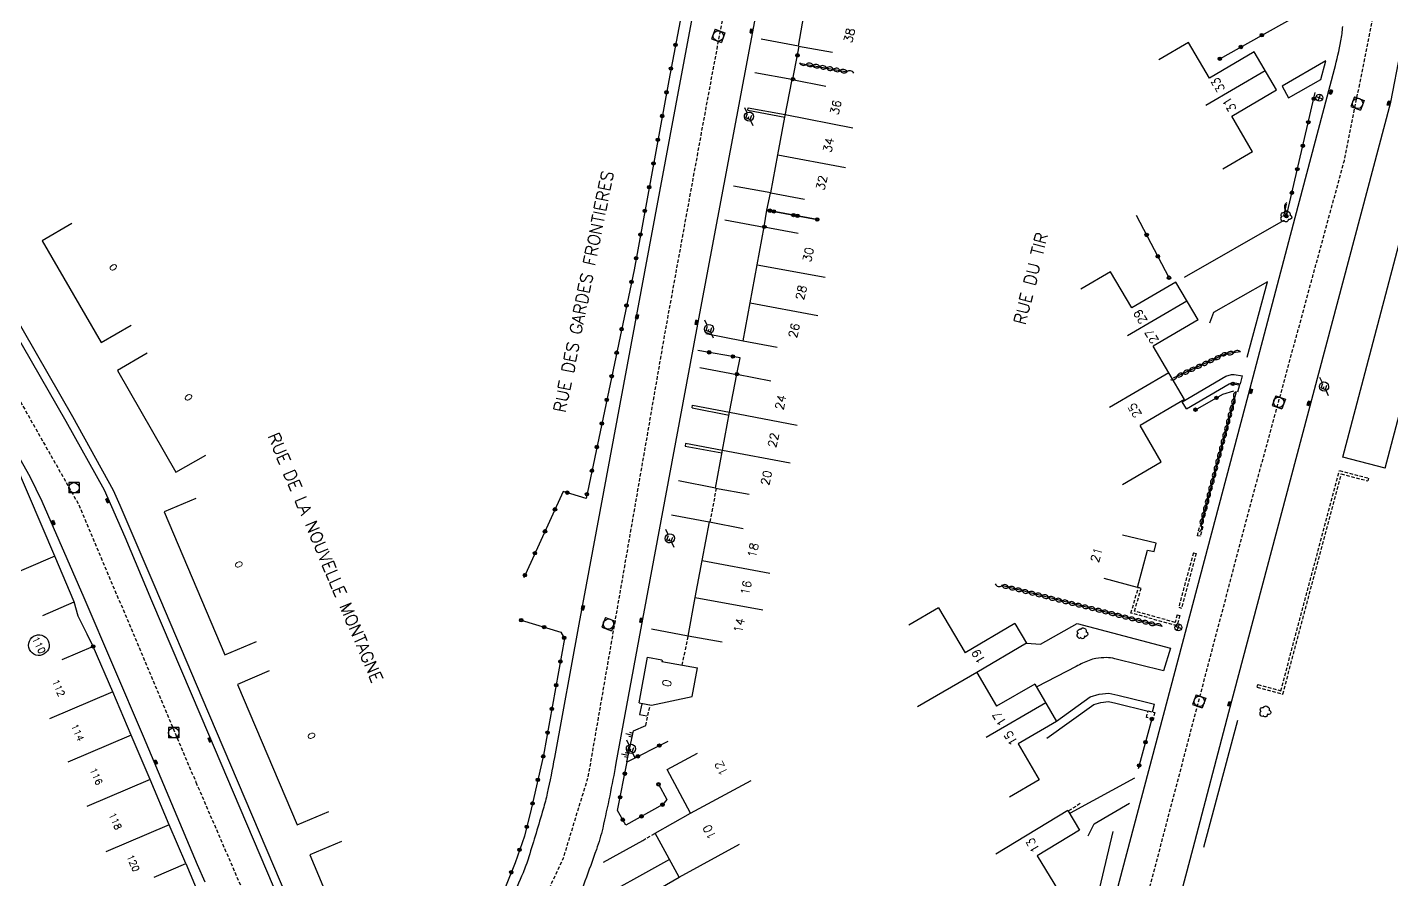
# Model space of a CAD drawing. Header units: millimetres. Extents: x 257000 to 258000, y 143000 to 144000.
# Drawn here: x 257171.3 to 257369.5, y 143753.1 to 143876.9 of the extents above; entities that cross this region are included whole.
import ezdxf
from ezdxf.enums import TextEntityAlignment as Align

# ---------------------------------------------------------------- set-up
doc = ezdxf.new("R2010")
doc.units = ezdxf.units.MM
doc.linetypes.add('DASHED', pattern=[0.75, 0.5, -0.25])
doc.layers.get('0').update_dxf_attribs({"linetype": 'CONTINUOUS'})
for name, color, linetype in [('W0001', 6, 'DASHED'), ('W0008', 7, 'CONTINUOUS'), ('W0017', 7, 'CONTINUOUS'), ('W0100', 7, 'CONTINUOUS'), ('W0105', 7, 'CONTINUOUS'), ('W0112', 1, 'DASHED'), ('W0211', 2, 'CONTINUOUS'), ('W0300', 7, 'CONTINUOUS'), ('W0302', 3, 'CONTINUOUS'), ('W0310', 3, 'CONTINUOUS'), ('W0322', 7, 'CONTINUOUS'), ('W0400', 7, 'CONTINUOUS'), ('W0420', 7, 'CONTINUOUS'), ('W0469', 7, 'CONTINUOUS'), ('W0471', 7, 'CONTINUOUS'), ('W0989', 7, 'CONTINUOUS'), ('W0991', 7, 'CONTINUOUS'), ('W1102', 7, 'CONTINUOUS')]:
    doc.layers.add(name, color=color, linetype=linetype)
doc.styles.get("Standard").update_dxf_attribs({"font": 'romans.shx', "width": 0.85})

# ---------------------------------------------------------------- blocks, each defined once
blk = doc.blocks.new('T400')
for p, q in [((-0.15, 0.3), (0.15, 0.3)), ((-0.15, -0.25), (-0.15, 0.3)), ((-0.15, 0.15), (0.15, 0.15)), ((-0.15, 0), (0.15, 0)), ((0.15, 0.3), (0.15, -0.25)), ((-0.15, -0.15), (0.15, -0.15)), ((-0.15, -0.25), (-0.15, -0.3)), ((-0.15, -0.3), (0.15, -0.3)), ((0.15, -0.3), (0.15, -0.25))]:
    blk.add_line(p, q)
blk = doc.blocks.new('T300')
for p, q in [((-0.8, 0.51), (-0.86, 0.34)), ((-0.86, 0.34), (-0.86, 0.17)), ((-0.86, 0.17), (-0.74, 0.06)), ((-0.69, 0.63), (-0.8, 0.51)), ((-0.8, -0.06), (-0.74, 0.06)), ((-0.74, 0.06), (-0.69, 0.11)), ((-0.57, 0.69), (-0.69, 0.63)), ((-0.46, 0.69), (-0.57, 0.69)), ((-0.29, 0.63), (-0.46, 0.69)), ((-0.29, 0.63), (-0.17, 0.74)), ((-0.23, 0.57), (-0.29, 0.63)), ((-0.17, 0.74), (-0.06, 0.8)), ((-0.06, 0.8), (0.06, 0.8)), ((0.06, 0.8), (0.23, 0.74)), ((0.23, 0.74), (0.34, 0.63)), ((0.34, 0.63), (0.4, 0.51)), ((0.46, 0.46), (0.34, 0.46)), ((0.4, 0.51), (0.4, 0.46)), ((0.57, 0.4), (0.46, 0.46)), ((0.57, 0.4), (0.69, 0.29)), ((0.69, 0.29), (0.74, 0.17)), ((0.74, 0.06), (0.69, -0.17)), ((0.74, 0.17), (0.74, 0.06)), ((-0.8, -0.17), (-0.8, -0.06)), ((-0.8, -0.23), (-0.8, -0.17)), ((-0.74, -0.34), (-0.8, -0.23)), ((-0.69, -0.4), (-0.74, -0.34)), ((-0.51, -0.46), (-0.69, -0.4)), ((-0.4, -0.46), (-0.51, -0.46)), ((-0.4, -0.46), (-0.34, -0.46)), ((-0.34, -0.46), (-0.34, -0.4)), ((-0.34, -0.51), (-0.34, -0.46)), ((-0.29, -0.63), (-0.34, -0.51)), ((-0.17, -0.74), (-0.29, -0.63)), ((-0.06, -0.8), (-0.17, -0.74)), ((0.06, -0.8), (-0.06, -0.8)), ((0.17, -0.74), (0.06, -0.8)), ((0.23, -0.69), (0.17, -0.74)), ((0.29, -0.46), (0.23, -0.46)), ((0.29, -0.63), (0.23, -0.69)), ((0.46, -0.4), (0.29, -0.46)), ((0.34, -0.51), (0.29, -0.63)), ((0.34, -0.51), (0.34, -0.46)), ((0.57, -0.34), (0.46, -0.4)), ((0.63, -0.29), (0.57, -0.34)), ((0.69, -0.17), (0.63, -0.29))]:
    blk.add_line(p, q)
blk = doc.blocks.new('T420')
for p, q in [((0.75, 0.75), (-0.75, 0.75)), ((-0.75, 0.75), (-0.75, -0.75)), ((0.75, 0.75), (0.75, -0.75)), ((0.75, -0.75), (-0.75, -0.75))]:
    blk.add_line(p, q)
blk.add_ellipse((0, 0), major_axis=(-0.53, 0.53), ratio=1, start_param=3.926991, end_param=10.210176)
blk = doc.blocks.new('T471')
for p, q in [((-0.333334, 0.333334), (-0.333334, -0.333334)), ((-0.333334, 0.333334), (0.333334, 0.333334)), ((-0.333334, 0), (0, 0)), ((0.500001, 0.500001), (1.000002, 1.000002)), ((-0.500001, -0.500001), (-1.000002, -1.000002)), ((-0.333334, -0.333334), (0.333334, -0.333334))]:
    blk.add_line(p, q)
blk.add_ellipse((0, 0), major_axis=(0.471405, 0.471405), ratio=1, start_param=5.4977871438, end_param=11.780972451)
blk = doc.blocks.new('t310o')
at = {"color": 0, "linetype": 'Continuous'}
for centre, start, end in [((-0.5, 0.38), 216.8699, 323.1304), ((0.5, -0.37), 36.8699, 143.1303)]:
    blk.add_arc(centre, 0.625, start, end, dxfattribs=at)
blk = doc.blocks.new('t322o')
at = {"color": 0, "linetype": 'Continuous'}
for radius in [0.25, 0.15]:
    blk.add_circle((0, 0), radius, dxfattribs=at)
blk = doc.blocks.new('t211o')
at = {"color": 0, "linetype": 'Continuous'}
for p, q in [((-0.29, 0.5), (-0.29, 0)), ((0, 1), (0, 0)), ((0.29, 0.5), (0.29, 0))]:
    blk.add_line(p, q, dxfattribs=at)
blk = doc.blocks.new('T469')
at = {"color": 0, "linetype": 'Continuous', "flags": 128}
for points in [[(-0.35, 0.35), (0.35, -0.35)], [(-0.35, -0.35), (0.35, 0.35)]]:
    blk.add_lwpolyline(points, dxfattribs=at)
at = {"color": 0, "linetype": 'Continuous'}
blk.add_circle((0, 0), 0.5, dxfattribs=at)

msp = doc.modelspace()

# ---------------------------------------------------------------- linework, layer by layer
at = {"layer": 'W0001'}
msp.add_lwpolyline([(257048.72, 144000), (257079.32, 143968.06), (257098.51, 143947.58), (257109.25, 143929.08), (257124.56, 143902.33), (257146.14, 143864.44), (257162.15, 143836.9), (257178.76, 143807.56), (257195.77, 143767.29), (257211.48, 143730.99), (257222.12, 143705.24), (257225.2, 143698.47), (257231.86, 143688.03), (257242.01, 143676.1), (257261.9, 143656.21), (257280.69, 143641.69), (257306.45, 143620.01), (257338.96, 143603.11), (257381.92, 143581.43), (257428.16, 143557.76), (257467.54, 143536.58), (257519.33, 143507.08)], dxfattribs=at)
at = {"layer": 'W0001', "flags": 128}
msp.add_lwpolyline([(257316.22, 143632.07), (257319.61, 143651.54), (257326.48, 143708.13), (257331.52, 143741.35), (257348.28, 143805.08), (257362.59, 143857.56), (257367.65, 143882.81), (257363.54, 143907.76), (257349.97, 143930.07), (257340.71, 143939.05), (257309.46, 143959.37), (257289.12, 143932.28), (257280.08, 143914.22), (257274.26, 143888.89), (257269.98, 143866.02), (257263.92, 143832.78), (257252.72, 143768.08), (257249.12, 143756.25), (257244.68, 143746.74), (257236.06, 143731.27)], dxfattribs=at)
at = {"layer": 'W0008'}
msp.add_line((257194.3, 143755.48), (257196.43, 143750.39), dxfattribs=at)
for points in [[(257127.28, 143908.04), (257138.48, 143888.89), (257149.31, 143869.94), (257160.36, 143850.64), (257165.16, 143842.42), (257177.86, 143820.39), (257183.77, 143809.72), (257184.71, 143807.54), (257189.78, 143795.67), (257196.63, 143779.58)], [(257127.58, 143905.44), (257137.1, 143888.96), (257147.52, 143870.74), (257159.34, 143850.13), (257164.32, 143841.46), (257176.87, 143819.71), (257182.43, 143809.73), (257185.45, 143802.9), (257189.33, 143793.69), (257196.48, 143776.89)], [(257197.11, 143752.76), (257195.98, 143755.32), (257188.17, 143773.92), (257179.53, 143794.06), (257173.43, 143808.03), (257171.68, 143811.62), (257170.18, 143814.31), (257162.1, 143828.18), (257156.02, 143838.7), (257154.25, 143841.24), (257152.76, 143842.41), (257150.96, 143842.67), (257148.83, 143842.35), (257146.29, 143841.39), (257144.24, 143840.16), (257141.65, 143837.44)], [(257180.86, 143787.02), (257179.99, 143788.79), (257178.68, 143791.42), (257178.1, 143793.47)], [(257196.63, 143779.58), (257213.28, 143740.48), (257216.54, 143732.82), (257218.58, 143727.88), (257226.29, 143726.85), (257231.22, 143734.07)], [(257196.48, 143776.89), (257212.65, 143738.87), (257215.41, 143732.45), (257217.77, 143726.87), (257217.86, 143726.59), (257218.22, 143726.41), (257226.35, 143725.38), (257226.93, 143725.46), (257227.32, 143725.71), (257231.98, 143733.63)]]:
    msp.add_lwpolyline(points, dxfattribs=at)
at = {"layer": 'W0008', "flags": 128}
for points in [[(257272.84, 143905.07), (257266.11, 143869.14), (257260.92, 143841.38), (257251.41, 143790.26), (257247.85, 143770.88, -0.008405), (257246.81, 143765.72, -0.018177), (257246.2, 143763.36, -0.002273), (257244.13, 143756.46, -0.012406), (257243.71, 143755.21, -0.015902), (257243.29, 143754.15, -0.00208), (257239.77, 143746.15), (257238.56, 143743.58), (257238.56, 143743.58), (257238.56, 143743.58)], [(257320.56, 143629.19), (257324.82, 143656.89), (257329.9, 143697.74), (257332.49, 143718.45), (257332.49, 143718.45), (257333.89, 143729.68, -0.004098), (257334.26, 143732.52, -0.009335), (257334.46, 143733.76, -0.007301), (257334.85, 143735.77, -0.01275), (257335.12, 143736.91), (257340.61, 143757.72), (257345.82, 143777.45), (257355.57, 143814.3), (257369.32, 143866.05), (257370.77, 143873.31)]]:
    msp.add_lwpolyline(points, format="xyb", dxfattribs=at)
at = {"layer": 'W0008'}
for points in [[(257281.02, 143899.73), (257268.61, 143833.78), (257268.61, 143833.78), (257260.13, 143788.12), (257256.79, 143770.04, -0.010331), (257254.86, 143760.64, -0.030369), (257253.94, 143757.51, -0.002835), (257250.6, 143748.38, -0.014624), (257249.9, 143746.64, -0.01135), (257247.19, 143740.86, -0.013376), (257244.66, 143736.07, -0.013002), (257244.16, 143735.23), (257239.67, 143729.17)], [(257315.35, 143653.88), (257320.81, 143698.32), (257313.39, 143707.11), (257301.03, 143711.08), (257278.92, 143718.15), (257277.06, 143721.3), (257280.84, 143733.64), (257292.35, 143730.02), (257290.76, 143724.71), (257292.11, 143721.34), (257315.33, 143713.78), (257323.02, 143716.17), (257323.02, 143716.17), (257325.09, 143731.49), (257326.34, 143738.74), (257328.88, 143748.91), (257348.65, 143823.57), (257355.46, 143849.28), (257361.16, 143870.83, 0.017314), (257362.1, 143874.95, 0.034898), (257362.35, 143877.03, 0.005659)]]:
    msp.add_lwpolyline(points, format="xyb", dxfattribs=at)
at = {"layer": 'W0017'}
for p, q in [((257275.95, 143864.88), (257281.3, 143863.86)), ((257267.86, 143821.63), (257273.22, 143820.61)), ((257266.85, 143816.09), (257272.18, 143815.1))]:
    msp.add_line(p, q, dxfattribs=at)
at = {"layer": 'W0017', "flags": 128}
for points in [[(257277.88, 143875.23), (257283.32, 143874.23)], [(257282.33, 143869.32), (257276.97, 143870.3)], [(257279.26, 143852.85), (257273.86, 143853.86)], [(257272.62, 143848.94), (257278.33, 143847.91)], [(257339.38, 143840.61), (257353.76, 143848.86)], [(257348.47, 143829.03), (257351.41, 143839.94), (257343.56, 143835.49), (257342.98, 143833.96)], [(257269.86, 143832.44), (257275.27, 143831.4)], [(257268.98, 143827.5), (257274.32, 143826.5)], [(257267.86, 143821.63), (257267.92, 143822.02), (257273.3, 143821.02)], [(257272.26, 143815.46), (257266.9, 143816.49), (257266.85, 143816.09)], [(257271.23, 143810.01), (257265.88, 143811.04)], [(257270.32, 143805.05), (257264.86, 143806.05)], [(257267.27, 143788.5), (257261.94, 143789.54)], [(257332.11, 143767.89), (257322.75, 143762.81)], [(257325.36, 143759.51), (257326.25, 143761.25), (257331.38, 143764.27)], [(257254.98, 143755.69), (257260.68, 143758.85)], [(257264.56, 143756.08), (257252.72, 143749.49)]]:
    msp.add_lwpolyline(points, dxfattribs=at)
at = {"layer": 'W0017'}
msp.add_lwpolyline([(257275.95, 143864.88), (257276, 143865.23), (257281.37, 143864.23)], dxfattribs=at)
at = {"layer": 'W0017', "flags": 128}
msp.add_lwpolyline([(257316.42, 143787.49), (257318.47, 143787.36), (257323.77, 143790.36), (257337.32, 143786.77), (257336.31, 143783.46), (257329.24, 143785.23, 0.059435), (257328.04, 143785.38, 0.045957), (257326.48, 143785.25, 0.05088), (257325.51, 143784.98, 0.025158), (257323.65, 143784.12), (257317.9, 143781.14)], format="xyb", dxfattribs=at)
at = {"layer": 'W0100'}
msp.add_line((257339.38, 143822.85), (257339.38, 143822.85), dxfattribs=at)
at = {"layer": 'W0100', "flags": 128}
for points in [[(257283.31, 143874.16), (257284.29, 143879.74), (257285.31, 143885.22), (257286.4, 143890.75)], [(257283.31, 143874.16), (257288.23, 143873.29)], [(257339.95, 143874.69), (257335.64, 143872.16)], [(257342.98, 143869.51), (257339.95, 143874.69)], [(257349.51, 143873.33), (257342.98, 143869.51)], [(257352.72, 143867.85), (257349.51, 143873.33)], [(257351.11, 143870.59), (257342.48, 143865.53)], [(257279.26, 143852.85), (257280.28, 143858.37), (257281.3, 143863.86), (257282.37, 143869.34)], [(257282.37, 143869.34), (257287.28, 143868.38)], [(257346.23, 143864.01), (257352.72, 143867.85)], [(257362.39, 143814.51), (257376.52, 143868.05)], [(257368.52, 143812.87), (257382.64, 143866.41)], [(257281.37, 143864.23), (257291.18, 143862.31)], [(257349.26, 143858.83), (257346.23, 143864.01)], [(257280.28, 143858.37), (257290.11, 143856.54)], [(257349.26, 143858.83), (257344.94, 143856.31)], [(257279.26, 143852.85), (257284.17, 143851.94)], [(257275.26, 143831.4), (257276.3, 143836.92), (257277.31, 143842.42), (257278.33, 143847.92)], [(257278.33, 143847.92), (257283.25, 143847.01)], [(257277.31, 143842.42), (257287.15, 143840.61)], [(257328.63, 143841.4), (257324.31, 143838.87)], [(257331.7, 143836.15), (257328.63, 143841.4)], [(257338.13, 143839.9), (257331.7, 143836.15)], [(257341.34, 143834.42), (257338.13, 143839.9)], [(257276.3, 143836.92), (257286.13, 143835.07)], [(257339.73, 143837.16), (257331.1, 143832.11)], [(257341.34, 143834.42), (257334.84, 143830.62)], [(257275.27, 143831.4), (257280.18, 143830.48)], [(257339.38, 143822.85), (257334.84, 143830.62)], [(257271.23, 143810.01), (257272.26, 143815.53), (257273.3, 143821.02), (257274.36, 143826.54)], [(257274.36, 143826.54), (257279.27, 143825.59)], [(257337.11, 143826.74), (257328.48, 143821.69)], [(257339.38, 143822.85), (257332.93, 143819.08)], [(257273.3, 143821.02), (257283.12, 143819.13)], [(257336, 143813.83), (257332.93, 143819.08)], [(257272.26, 143815.53), (257282.08, 143813.69)], [(257368.52, 143812.87), (257362.39, 143814.51)], [(257330.38, 143810.54), (257336, 143813.83)], [(257271.23, 143810.01), (257276.15, 143809.1)], [(257267.29, 143788.51), (257268.31, 143794.1), (257269.29, 143799.51), (257270.38, 143805.09)], [(257270.38, 143805.09), (257275.28, 143804.14)], [(257335.24, 143802.02), (257330.38, 143803.17)], [(257332.54, 143795.59), (257333.99, 143801)], [(257333.99, 143801), (257334.95, 143800.79)], [(257334.95, 143800.79), (257335.24, 143802.02)], [(257269.29, 143799.51), (257279.12, 143797.66)], [(257332.54, 143795.59), (257327.71, 143796.89)], [(257268.31, 143794.1), (257278.14, 143792.3)], [(257303.64, 143792.63), (257299.34, 143790.08)], [(257303.64, 143792.63), (257307.53, 143786.08)], [(257314.72, 143790.35), (257307.53, 143786.08)], [(257314.72, 143790.35), (257316.42, 143787.49)], [(257272.21, 143787.62), (257267.29, 143788.51)], [(257316.42, 143787.49), (257309.22, 143783.23)], [(257260.16, 143778.82), (257261.36, 143785.44)], [(257261.36, 143785.44), (257263.45, 143785.06)], [(257263.55, 143784.79), (257263.43, 143784.8)], [(257263.43, 143784.8), (257268.61, 143783.92)], [(257263.45, 143785.06), (257263.55, 143784.79)], [(257267.85, 143779.73), (257268.61, 143783.92)], [(257309.22, 143783.23), (257300.57, 143778.22)], [(257309.22, 143783.23), (257312.07, 143778.32)], [(257317.65, 143781.55), (257312.07, 143778.32)], [(257317.65, 143781.55), (257320.8, 143776.1)], [(257260.16, 143778.82), (257261.94, 143778.47), (257267.85, 143779.73)], [(257319.22, 143778.82), (257310.57, 143773.81)], [(257320.8, 143776.1), (257315.21, 143772.85)], [(257315.21, 143772.85), (257318.25, 143767.64)], [(257264.21, 143769.16), (257268.62, 143771.52)], [(257267.61, 143762.82), (257264.21, 143769.16)], [(257267.61, 143762.82), (257276.42, 143767.54)], [(257318.25, 143767.64), (257313.93, 143765.12)], [(257262.48, 143759.88), (257267.61, 143762.82)], [(257322.42, 143763.19), (257311.97, 143756.87)], [(257322.42, 143763.19), (257324.14, 143760.33)], [(257265.97, 143753.52), (257262.48, 143759.88)], [(257324.14, 143760.33), (257317.98, 143756.6)], [(257265.97, 143753.52), (257274.74, 143758.32)], [(257317.98, 143756.6), (257321.58, 143750.65)], [(257260.77, 143750.53), (257265.97, 143753.52)]]:
    msp.add_lwpolyline(points, dxfattribs=at)
at = {"layer": 'W0100'}
for points in [[(257177.74, 143848.43), (257173.42, 143845.92), (257182.02, 143831.14), (257186.34, 143833.65)], [(257188.7, 143829.57), (257184.37, 143827.08), (257192.85, 143812.31), (257197.19, 143814.8)], [(257173.51, 143791.51), (257178.1, 143793.47), (257175.27, 143800.1), (257169.46, 143813.72), (257164.86, 143811.76)], [(257195.75, 143808.5), (257191.15, 143806.54), (257199.99, 143785.79), (257204.59, 143787.75)], [(257189.7, 143753.52), (257194.3, 143755.48), (257191.9, 143761.1), (257189.11, 143767.67), (257186.36, 143774.11), (257183.68, 143780.42), (257180.86, 143787.02), (257176.27, 143785.07)], [(257206.39, 143783.46), (257201.79, 143781.5), (257210.47, 143761.09), (257215.07, 143763.05)], [(257216.91, 143758.7), (257212.3, 143756.77), (257220.96, 143736.07), (257229.47, 143739.8), (257227.46, 143744.38)]]:
    msp.add_lwpolyline(points, dxfattribs=at)
at = {"layer": 'W0105'}
for p, q in [((257359.16, 143869.31), (257359.9, 143872.06)), ((257339.64, 143821.5), (257339.03, 143822.54))]:
    msp.add_line(p, q, dxfattribs=at)
at = {"layer": 'W0105', "flags": 128}
for points in [[(257359.9, 143872.06), (257353.54, 143868.34), (257354.46, 143866.68), (257359.16, 143869.31)], [(257339.03, 143822.54), (257345.36, 143826.25), (257346.19, 143826.49), (257346.59, 143826.47), (257347.78, 143826.29)], [(257339.64, 143821.5), (257345.84, 143825.14), (257346.33, 143825.28), (257346.7, 143825.26), (257347.51, 143825.12), (257347.78, 143826.29)], [(257260.54, 143778.67), (257260.2, 143777.13), (257261.28, 143776.91)]]:
    msp.add_lwpolyline(points, dxfattribs=at)
at = {"layer": 'W0105'}
for points in [[(257319.38, 143773.71), (257326.22, 143778.57), (257327.21, 143778.88), (257328.32, 143779), (257329.39, 143778.76), (257334.07, 143777.62)], [(257320.76, 143776.18), (257325.67, 143779.68), (257326.96, 143780.08), (257328.39, 143780.23), (257329.67, 143779.95), (257333.85, 143778.93), (257335.03, 143778.64)], [(257334.73, 143777.49), (257335.03, 143778.64)]]:
    msp.add_lwpolyline(points, dxfattribs=at)
at = {"layer": 'W0112'}
for p, q in [((257353.36, 143780.57), (257361.87, 143812.54)), ((257361.87, 143812.54), (257366.09, 143811.45)), ((257353.65, 143780.08), (257362.15, 143812.06)), ((257362.15, 143812.06), (257365.99, 143811.06)), ((257366.09, 143811.45), (257365.99, 143811.06)), ((257341.24, 143803.09), (257341.58, 143804.45)), ((257342.03, 143804.36), (257341.58, 143804.45)), ((257342.03, 143804.36), (257341.68, 143803.01)), ((257341.68, 143803.01), (257341.24, 143803.09)), ((257340.66, 143800.62), (257338.53, 143792.71)), ((257341.07, 143800.5), (257338.94, 143792.59)), ((257340.66, 143800.62), (257341.07, 143800.5)), ((257331.58, 143791.86), (257332.69, 143795.55)), ((257332.09, 143792.14), (257333.08, 143795.43)), ((257333.08, 143795.43), (257332.69, 143795.55)), ((257338.53, 143792.71), (257338.94, 143792.59)), ((257338.31, 143790), (257331.58, 143791.86)), ((257338.02, 143790.5), (257332.09, 143792.14)), ((257338.29, 143791.58), (257338.02, 143790.5)), ((257338.29, 143791.58), (257338.67, 143791.49)), ((257338.67, 143791.49), (257338.31, 143790)), ((257349.91, 143781.08), (257350.01, 143781.47)), ((257349.91, 143781.08), (257353.65, 143780.08)), ((257350.01, 143781.47), (257353.36, 143780.57)), ((257333.84, 143776.68), (257334.08, 143777.65)), ((257334.8, 143776.44), (257333.84, 143776.68)), ((257334.08, 143777.65), (257335.05, 143777.4)), ((257335.05, 143777.4), (257334.8, 143776.44))]:
    msp.add_line(p, q, dxfattribs=at)
at = {"layer": 'W0112', "flags": 128}
for points in [[(257270.49, 143805.1), (257271.38, 143809.92)], [(257266.41, 143784.29), (257267.29, 143788.52)], [(257261.1, 143775.52), (257261.75, 143778.48)], [(257324.23, 143764.18), (257322.48, 143763.12)], [(257260.68, 143758.85), (257262.48, 143759.88)]]:
    msp.add_lwpolyline(points, dxfattribs=at)
at = {"layer": 'W0211', "flags": 128}
msp.add_lwpolyline([(257258.35, 143770.24), (257259.31, 143774.76), (257261.1, 143775.52)], dxfattribs=at)
at = {"layer": 'W0302', "flags": 128}
for points in [[(257342.2, 143757.84), (257347.11, 143776.32)], [(257328.96, 143760.12), (257325.11, 143743.77)]]:
    msp.add_lwpolyline(points, dxfattribs=at)
at = {"layer": 'W0310', "flags": 128}
for points in [[(257283.45, 143871.72), (257290.35, 143870.43)], [(257353.81, 143849.47), (257354.2, 143851.21)], [(257347.51, 143829.79), (257345.38, 143829.51), (257337.72, 143825.96)], [(257346.86, 143824), (257341.68, 143804.41)], [(257336.11, 143789.92), (257312.8, 143795.87)]]:
    msp.add_lwpolyline(points, dxfattribs=at)
at = {"layer": 'W0322'}
msp.add_line((257180.85, 143787.01), (257179.99, 143788.79), dxfattribs=at)
at = {"layer": 'W0322', "flags": 128}
for points in [[(257277.29, 143965.49), (257283.13, 143969.36), (257292.6, 143963.09), (257294.78, 143960.88), (257296.06, 143959.43), (257296.6, 143955.3), (257289.84, 143944.79), (257284.84, 143937.49), (257280.22, 143929.51), (257276.42, 143921.3), (257273.31, 143912.94), (257271.39, 143905.68), (257264.45, 143869.19), (257259.41, 143841.71), (257252.44, 143808.48), (257249.13, 143809.53), (257243.38, 143796.98)], [(257344.49, 143872.34), (257360.89, 143881.53), (257360.81, 143885.42)], [(257354.17, 143849.49), (257358.36, 143867.42)], [(257286.02, 143849), (257278.7, 143850.36), (257279.22, 143852.82)], [(257278.33, 143847.92), (257278.7, 143850.36), (257286.02, 143849)], [(257337.12, 143840.55), (257332.41, 143849.56)], [(257274.36, 143826.54), (257274.83, 143828.93), (257268.67, 143830)], [(257340.96, 143821.38), (257344.96, 143823.63), (257346.53, 143824.11)], [(257346.37, 143825.14), (257347.38, 143824.98), (257347.07, 143823.94)], [(257243.01, 143790.83), (257248.8, 143789.09), (257249.32, 143788.14), (257246.26, 143771.2), (257244.47, 143763.38), (257243.48, 143759.48), (257242.12, 143755.59), (257239.83, 143749.81), (257233.22, 143747.08)], [(257262.96, 143766.99), (257264.18, 143764.79), (257263.59, 143764.06), (257258.2, 143761.07), (257257, 143763.21), (257258.41, 143770.27), (257264.36, 143773.25)]]:
    msp.add_lwpolyline(points, dxfattribs=at)
at = {"layer": 'W0322'}
for points in [[(257282.5, 143869.39), (257283.4, 143874.15)], [(257334.62, 143776.48), (257332.66, 143769.26)]]:
    msp.add_lwpolyline(points, dxfattribs=at)
at = {"layer": 'W1102'}
for p, q in [((257175.27, 143800.1), (257166.08, 143796.17)), ((257183.68, 143780.42), (257174.48, 143776.5)), ((257186.36, 143774.11), (257177.16, 143770.2)), ((257189.11, 143767.67), (257179.91, 143763.75)), ((257191.9, 143761.1), (257182.7, 143757.19))]:
    msp.add_line(p, q, dxfattribs=at)
msp.add_lwpolyline([(257171.58, 143787.77), (257171.73, 143788.05), (257171.93, 143788.29), (257172.18, 143788.48), (257172.46, 143788.61), (257172.77, 143788.68), (257173.08, 143788.69), (257173.39, 143788.63), (257173.68, 143788.51), (257173.94, 143788.34), (257174.15, 143788.11), (257174.32, 143787.84), (257174.42, 143787.54), (257174.46, 143787.23), (257174.44, 143786.92), (257174.35, 143786.62), (257174.2, 143786.35), (257173.99, 143786.11), (257173.74, 143785.92), (257173.46, 143785.78), (257173.16, 143785.71), (257172.84, 143785.7), (257172.53, 143785.76), (257172.24, 143785.88), (257171.99, 143786.06), (257171.77, 143786.29), (257171.61, 143786.55), (257171.5, 143786.85), (257171.46, 143787.16), (257171.49, 143787.47)], close=True, dxfattribs=at)

# ---------------------------------------------------------------- block references
at = {"layer": 'W0211', "rotation": 78.02219595133406}
for p in [(257259.18, 143774.15), (257258.56, 143771.22)]:
    msp.add_blockref('t211o', p, dxfattribs=at)
at = {"layer": 'W0300', "rotation": 69.64895427025309}
for p in [(257354.17, 143849.49), (257324.57, 143788.96), (257351.14, 143777.61)]:
    msp.add_blockref('T300', p, dxfattribs=at)
at = {"layer": 'W0310'}
for p, rotation in [((257284.44, 143871.54), 349.3830329572937), ((257285.42, 143871.36), 349.3830329572937), ((257286.4, 143871.17), 349.3830329572937), ((257287.39, 143870.99), 349.3830329572937), ((257288.37, 143870.8), 349.3830329572937), ((257289.35, 143870.62), 349.3830329572937), ((257290.33, 143870.43), 349.3830329572937), ((257354.03, 143850.45), 77.0988476727928), ((257346.52, 143829.66), 187.518074521054), ((257340.98, 143827.47), 204.8434108891121), ((257341.89, 143827.89), 204.8434108891121), ((257342.79, 143828.31), 204.8434108891121), ((257343.7, 143828.73), 204.8434108891121), ((257344.61, 143829.15), 204.8434108891121), ((257345.53, 143829.53), 187.518074521054), ((257338.26, 143826.21), 204.8434108891121), ((257339.16, 143826.63), 204.8434108891121), ((257340.07, 143827.05), 204.8434108891121), ((257346.6, 143823.03), 255.2045634960754), ((257346.09, 143821.1), 255.2045634960754), ((257346.35, 143822.07), 255.2045634960754), ((257345.58, 143819.17), 255.2045634960754), ((257345.84, 143820.13), 255.2045634960754), ((257345.07, 143817.23), 255.2045634960754), ((257345.33, 143818.2), 255.2045634960754), ((257344.56, 143815.3), 255.2045634960754), ((257344.81, 143816.27), 255.2045634960754), ((257344.05, 143813.37), 255.2045634960754), ((257344.3, 143814.33), 255.2045634960754), ((257343.54, 143811.43), 255.2045634960754), ((257343.79, 143812.4), 255.2045634960754), ((257343.03, 143809.5), 255.2045634960754), ((257343.28, 143810.47), 255.2045634960754), ((257342.52, 143807.57), 255.2045634960754), ((257342.77, 143808.53), 255.2045634960754), ((257342.01, 143805.63), 255.2045634960754), ((257342.26, 143806.6), 255.2045634960754), ((257341.75, 143804.66), 255.2045634960754), ((257312.85, 143795.85), 165.6850211639575), ((257313.82, 143795.6), 165.6850211639575), ((257314.79, 143795.36), 165.6850211639575), ((257315.76, 143795.11), 165.6850211639575), ((257316.73, 143794.86), 165.6850211639575), ((257317.7, 143794.62), 165.6850211639575), ((257318.66, 143794.37), 165.6850211639575), ((257319.63, 143794.12), 165.6850211639575), ((257320.6, 143793.87), 165.6850211639575), ((257321.57, 143793.63), 165.6850211639575), ((257322.54, 143793.38), 165.6850211639575), ((257323.51, 143793.13), 165.6850211639575), ((257324.48, 143792.89), 165.6850211639575), ((257325.45, 143792.64), 165.6850211639575), ((257326.42, 143792.39), 165.6850211639575), ((257327.38, 143792.14), 165.6850211639575), ((257328.35, 143791.9), 165.6850211639575), ((257329.32, 143791.65), 165.6850211639575), ((257330.29, 143791.4), 165.6850211639575), ((257331.26, 143791.15), 165.6850211639575), ((257332.23, 143790.91), 165.6850211639575), ((257333.2, 143790.66), 165.6850211639575), ((257334.17, 143790.41), 165.6850211639575), ((257335.14, 143790.17), 165.6850211639575)]:
    msp.add_blockref('t310o', p, dxfattribs=dict(at, rotation=rotation))
at = {"layer": 'W0322'}
for p, rotation in [((257350.6, 143875.76), 29.2770071151959), ((257265.43, 143874.35), 259.2299600016682), ((257347.55, 143874.05), 29.2770071151959), ((257283.15, 143872.83), 79.27328152406481), ((257344.49, 143872.34), 29.2770071151959), ((257264.77, 143870.91), 259.2299600016682), ((257282.5, 143869.39), 79.27328152406481), ((257264.13, 143867.47), 259.6106141463388), ((257358.15, 143866.53), 76.85264173431703), ((257263.5, 143864.02), 259.6106141463388), ((257357.36, 143863.12), 76.85264173431703), ((257262.87, 143860.58), 259.6106141463388), ((257356.56, 143859.71), 76.85264173431703), ((257262.24, 143857.14), 259.6106141463388), ((257355.76, 143856.3), 76.85264173431703), ((257261.61, 143853.7), 259.6106141463388), ((257354.97, 143852.89), 76.85264173431703), ((257260.97, 143850.25), 259.6106141463388), ((257279.13, 143850.28), 169.4333622040851), ((257279.72, 143850.17), 349.4333622040851), ((257282.58, 143849.64), 169.4333622040851), ((257283.16, 143849.53), 349.4333622040851), ((257354.17, 143849.49), 76.85264173431703), ((257278.33, 143847.92), 81.37429896125161), ((257286.02, 143849), 169.4333622040851), ((257260.34, 143846.81), 259.6106141463388), ((257333.88, 143846.75), 117.5908278639384), ((257335.5, 143843.65), 117.5908278639384), ((257259.71, 143843.37), 259.6106141463388), ((257259.04, 143839.94), 258.1648298323898), ((257337.12, 143840.55), 117.5908278639384), ((257258.32, 143836.51), 258.1648298323898), ((257257.6, 143833.08), 258.1648298323898), ((257256.88, 143829.66), 258.1648298323898), ((257270.33, 143829.71), 170.0900696299408), ((257273.77, 143829.11), 170.0900696299408), ((257256.16, 143826.23), 258.1648298323898), ((257274.36, 143826.54), 78.93821166977358), ((257346.37, 143825.14), 350.8958819710745), ((257255.45, 143822.81), 258.1648298323898), ((257344.01, 143823.09), 29.33256246387561), ((257340.96, 143821.38), 29.33256246387561), ((257254.73, 143819.38), 258.1648298323898), ((257254.01, 143815.96), 258.1648298323898), ((257253.29, 143812.53), 258.1648298323898), ((257249.71, 143809.34), 162.5209352372772), ((257252.57, 143809.11), 258.1648298323898), ((257247.93, 143806.91), 245.4110727586254), ((257246.47, 143803.72), 245.4110727586254), ((257245.01, 143800.54), 245.4110727586254), ((257243.56, 143797.36), 245.4110727586254), ((257243.01, 143790.83), 343.321864130487), ((257246.36, 143789.82), 343.321864130487), ((257249.26, 143788.26), 298.5781303113985), ((257180.85, 143787.01), 115.9198557075953), ((257248.72, 143784.82), 259.7606982405451), ((257248.1, 143781.38), 259.7606982405451), ((257247.47, 143777.94), 259.7606982405451), ((257334.62, 143776.48), 254.8383532690853), ((257246.85, 143774.49), 259.7606982405451), ((257263.09, 143772.61), 26.61787550177114), ((257333.7, 143773.11), 254.8383532690853), ((257246.22, 143771.05), 257.1367424327079), ((257259.96, 143771.05), 26.61787550177114), ((257258.07, 143768.54), 78.6400895183985), ((257332.79, 143769.73), 254.8383532690853), ((257245.44, 143767.64), 257.1367424327079), ((257262.96, 143766.99), 298.9940396928351), ((257257.38, 143765.11), 78.6400895183985), ((257244.67, 143764.22), 257.1367424327079), ((257260.49, 143762.34), 209.0032250438547), ((257263.55, 143764.04), 209.0032250438547), ((257243.83, 143760.83), 255.7790382539756), ((257257.77, 143761.85), 119.435105779787), ((257242.78, 143757.49), 250.6554201424862), ((257241.57, 143754.21), 248.4182034970936)]:
    msp.add_blockref('t322o', p, dxfattribs=dict(at, rotation=rotation))
at = {"layer": 'W0400'}
for p, rotation in [((257276.46, 143876.36), 349.1663788038374), ((257360.64, 143867.49), 163.5688524373421), ((257369.04, 143865.87), 165.3278229973145), ((257259.84, 143834.89), 349.3276713468799), ((257268.5, 143834.04), 170.0679841958879), ((257349.02, 143824.08), 343.3745231290595), ((257357.43, 143822.27), 164.5138566388471), ((257182.93, 143808.18), 23.47739989209288), ((257175.06, 143805), 23.89221013243546), ((257251.99, 143792.62), 349.1874180416113), ((257260.47, 143790.78), 169.2998586783422), ((257345.88, 143778.66), 165.6275604630892), ((257197.78, 143773.45), 22.82786750481109), ((257189.93, 143770.23), 23.22222738504369)]:
    msp.add_blockref('T400', p, dxfattribs=dict(at, rotation=rotation))
at = {"layer": 'W0420', "rotation": 69.64895427025309}
for p in [(257271.65, 143875.66), (257364.51, 143865.86), (257353.06, 143822.45), (257255.7, 143790.26), (257341.51, 143779.04)]:
    msp.add_blockref('T420', p, dxfattribs=at)
at = {"layer": 'W0420'}
for p in [(257178.05, 143810.04), (257192.55, 143774.47)]:
    msp.add_blockref('T420', p, dxfattribs=at)
at = {"layer": 'W0469'}
for p, rotation in [((257358.97, 143866.68), 24.31548001962678), ((257338.46, 143789.78), 24.63674340912996)]:
    msp.add_blockref('T469', p, dxfattribs=dict(at, rotation=rotation))
at = {"layer": 'W0471', "rotation": 69.64895427025309}
for p in [(257276.1, 143863.94), (257270.3, 143833.1), (257359.64, 143824.75), (257264.61, 143802.7), (257258.96, 143772.13)]:
    msp.add_blockref('T471', p, dxfattribs=at)

# ---------------------------------------------------------------- texts
at = {"layer": 'W0989'}
for s, rotation, p in [('RUE DES GARDES FRONTIERES', 78.6393, (257252.09, 143838.54)), ('RUE DU TIR', 76.0033, (257317.05, 143840.45)), ('RUE DE LA NOUVELLE MONTAGNE', 292.8906, (257214.56, 143799.91))]:
    msp.add_text(s, height=1.75, rotation=rotation, dxfattribs=at).set_placement(p, align=Align.MIDDLE)
at = {"layer": 'W0991'}
for s, height, rotation, p in [('38', 1.25, 77.2622, (257290.69, 143875.72)), ('33', 1.25, 121.0303, (257344.23, 143868.52)), ('36', 1.25, 77.2622, (257288.71, 143865.27)), ('31', 1.25, 121.0303, (257345.88, 143865.67)), ('34', 1.25, 77.2622, (257287.67, 143859.82)), ('32', 1.25, 77.2622, (257286.65, 143854.33)), ('30', 1.25, 77.2622, (257284.71, 143843.9)), ('O', 1, 300.1995, (257183.77, 143842.05)), ('28', 1.25, 77.2622, (257283.69, 143838.39)), ('29', 1.25, 121.0303, (257332.94, 143834.88)), ('26', 1.25, 77.2622, (257282.66, 143832.87)), ('27', 1.25, 121.0303, (257334.59, 143832.03)), ('O', 1, 299.8734, (257194.68, 143823.18)), ('24', 1.25, 77.2622, (257280.7, 143822.46)), ('25', 1.25, 121.0303, (257332.12, 143821.27)), ('22', 1.25, 77.2622, (257279.65, 143816.97)), ('20', 1.25, 77.2622, (257278.63, 143811.49)), ('18', 1.25, 77.2622, (257276.71, 143800.98)), ('21', 1.25, 74.0996, (257326.58, 143800.31)), ('O', 1, 293.0835, (257202.01, 143798.91)), ('16', 1.25, 77.2622, (257275.68, 143795.53)), ('14', 1.25, 77.2622, (257274.69, 143790.06)), ('110', 1, 296.3816, (257172.96, 143787.2)), ('19', 1.25, 121.0303, (257309.43, 143785.55)), ('112', 1, 293.0635, (257175.83, 143780.98)), ('0', 1.25, 77.2622, (257264.18, 143781.67)), ('17', 1.25, 121.0303, (257312.47, 143776.53)), ('114', 1, 293.069, (257178.58, 143774.52)), ('15', 1.25, 121.0303, (257314.12, 143773.68)), ('O', 1, 293.0537, (257212.57, 143774.04)), ('116', 1, 293.0654, (257181.29, 143768.15)), ('12', 1.25, 116.7566, (257272.08, 143769.3)), ('118', 1, 293.0689, (257184.06, 143761.64)), ('10', 1.25, 116.7566, (257270.36, 143760.06)), ('13', 1.25, 121.0303, (257317.33, 143758.12)), ('120', 1, 293.0682, (257186.66, 143755.55))]:
    msp.add_text(s, height=height, rotation=rotation, dxfattribs=at).set_placement(p, align=Align.MIDDLE)

doc.saveas('drawing.dxf')
